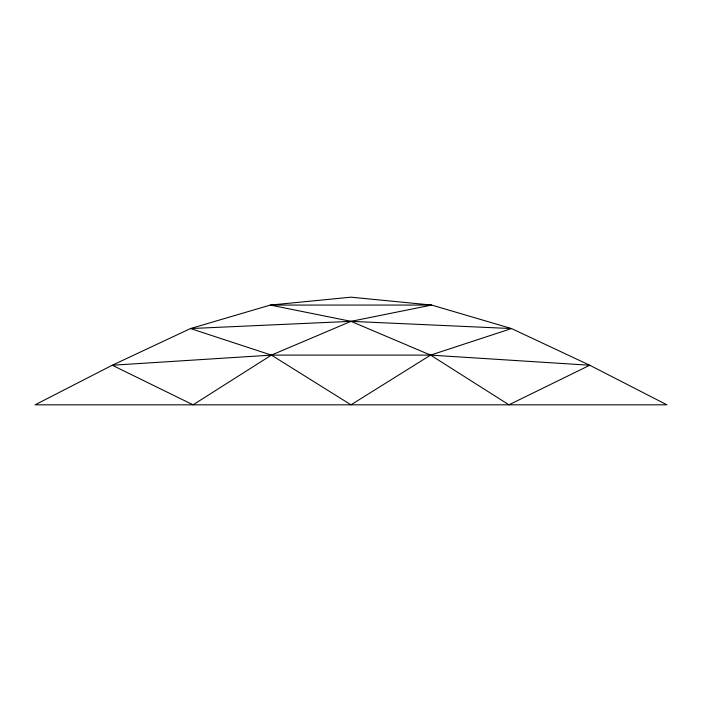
<?xml version="1.0" encoding="UTF-8"?>
<svg xmlns="http://www.w3.org/2000/svg" width="702" height="702" viewBox="0 0 702 702"><rect width="100%" height="100%" fill="white"/><g stroke="black" fill="none" stroke-linecap="round" stroke-linejoin="round"><path stroke-width="1.05" d="M271.42 355.115L193.05 404.817L112.25 365.242L35.1 404.817L666.9 404.817L589.75 365.242L511.504 328.554L431.66 305.063L351 297.183L270.34 305.063L190.496 328.554L112.25 365.242L271.42 355.115L430.58 355.115L589.75 365.242L508.95 404.817L430.58 355.115L351 321.349L270.34 305.063L431.66 305.063L351 321.349L190.496 328.554L271.42 355.115L351 404.817L430.58 355.115L511.504 328.554L351 321.349L271.42 355.115"/></g></svg>
